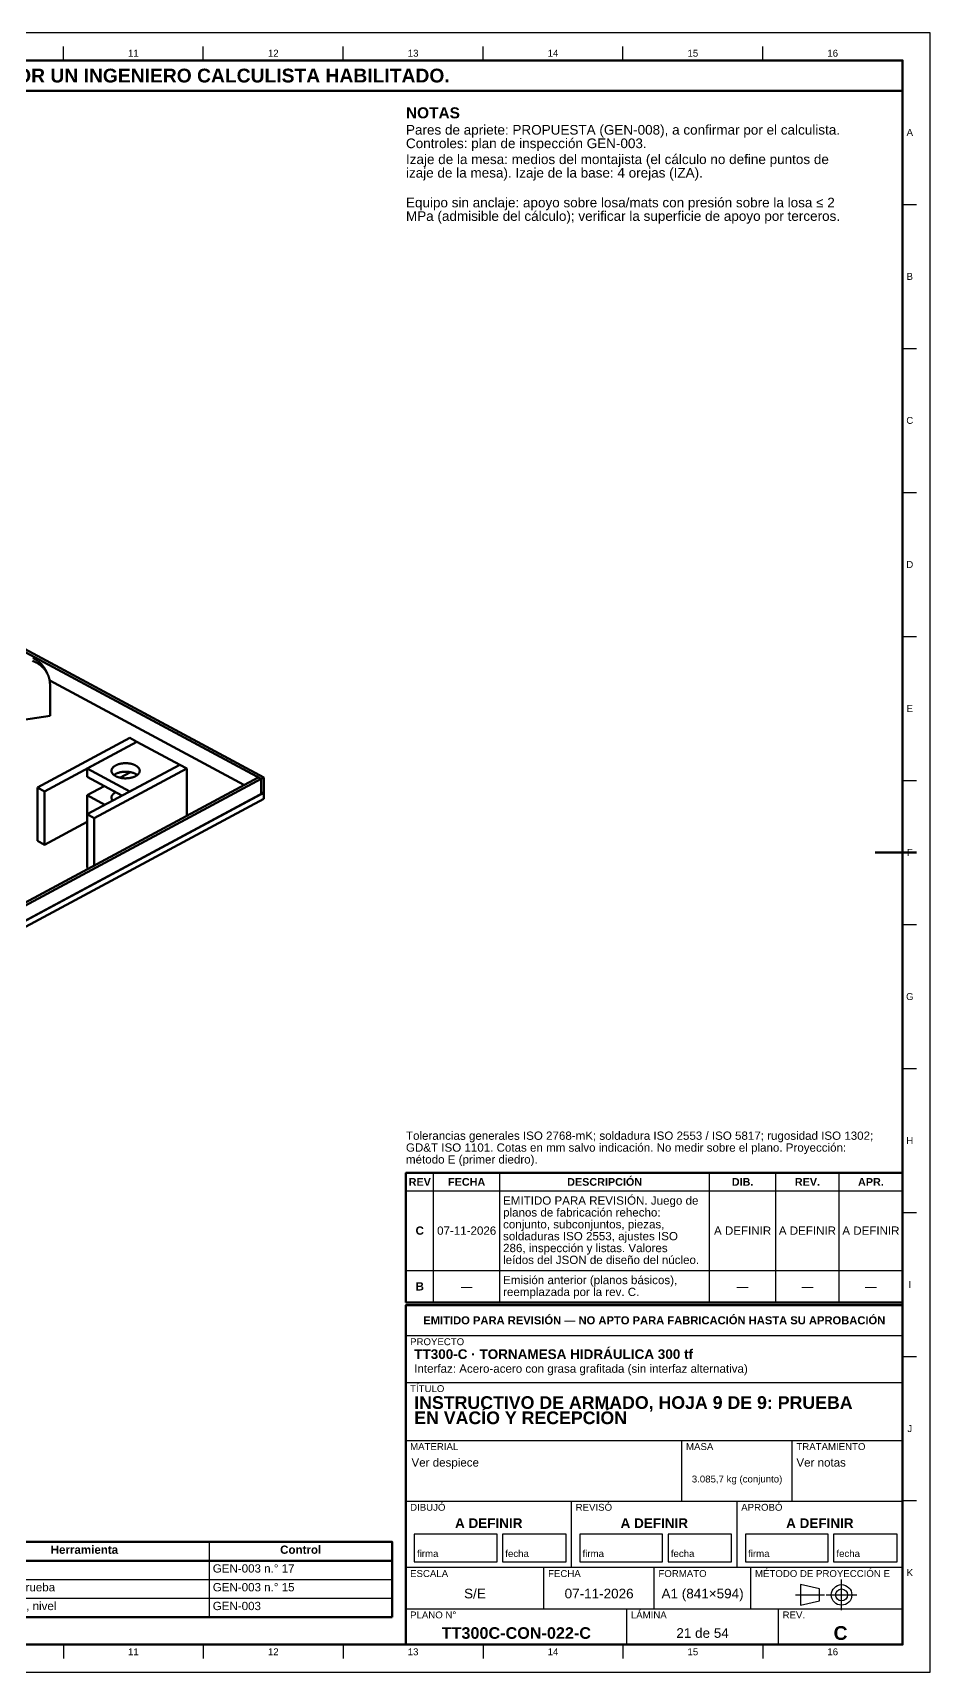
# Model space of a CAD drawing. Header units: millimetres. Extents: x 0 to 841, y 0 to 594.
# Drawn here: x 516 to 841, y 0 to 594 of the extents above; entities that cross this region are included whole.
import ezdxf
from ezdxf.enums import TextEntityAlignment as Align

# ---------------------------------------------------------------- set-up
doc = ezdxf.new("R2010")
doc.units = ezdxf.units.MM
doc.linetypes.add('EJE', pattern=[31, 20, -4, 3, -4])
for name, color, linetype, lineweight in [('EJE', 7, 'EJE', 25), ('FINA', 7, 'CONTINUOUS', 25), ('MARCO', 7, 'CONTINUOUS', 70), ('TXT', 7, 'CONTINUOUS', 25), ('VIS', 7, 'CONTINUOUS', 50)]:
    doc.layers.add(name, color=color, linetype=linetype, lineweight=lineweight)
doc.styles.add('STD', font='LiberationSans-Regular.ttf')
doc.styles.add('STDB', font='LiberationSans-Bold.ttf')

msp = doc.modelspace()

# ---------------------------------------------------------------- linework, layer by layer
at = {"layer": 'EJE'}
for p, q in [((808.88, 22.42), (808.88, 33.58)), ((792.14, 28), (802.68, 28)), ((803.3, 28), (814.46, 28))]:
    msp.add_line(p, q, dxfattribs=at)
at = {"layer": 'FINA'}
for p, q in [((526.88, 584), (526.88, 589)), ((577.56, 584), (577.56, 589)), ((628.25, 584), (628.25, 589)), ((678.94, 584), (678.94, 589)), ((729.62, 584), (729.62, 589)), ((780.31, 584), (780.31, 589)), ((831, 531.82), (836, 531.82)), ((831, 479.64), (836, 479.64)), ((831, 427.45), (836, 427.45)), ((831, 375.27), (836, 375.27)), ((831, 323.09), (836, 323.09)), ((831, 270.91), (836, 270.91)), ((831, 218.73), (836, 218.73)), ((661, 134), (661, 180.9)), ((685, 134), (685, 180.9)), ((761, 134), (761, 180.9)), ((785, 134), (785, 180.9)), ((808, 134), (808, 180.9)), ((651, 174.4), (831, 174.4)), ((831, 166.55), (836, 166.55)), ((651, 145.6), (831, 145.6)), ((651, 134), (831, 134)), ((651, 133), (831, 133)), ((651, 122), (831, 122)), ((831, 114.36), (836, 114.36)), ((651, 105), (831, 105)), ((651, 84), (831, 84)), ((751, 62), (751, 84)), ((791, 62), (791, 84)), ((651, 62), (831, 62)), ((711, 38), (711, 62)), ((771, 38), (771, 62)), ((831, 62.18), (836, 62.18)), ((579.68, 47.2), (579.68, 20)), ((25, 40.4), (646, 40.4)), ((651, 38), (831, 38)), ((701, 23), (701, 38)), ((741, 23), (741, 38)), ((776, 23), (776, 38)), ((25, 33.6), (646, 33.6)), ((25, 26.8), (646, 26.8)), ((651, 23), (831, 23)), ((731, 10), (731, 23)), ((786, 10), (786, 23)), ((526.88, 10), (526.88, 5)), ((577.56, 10), (577.56, 5)), ((628.25, 10), (628.25, 5)), ((678.94, 10), (678.94, 5)), ((729.62, 10), (729.62, 5)), ((780.31, 10), (780.31, 5))]:
    msp.add_line(p, q, dxfattribs=at)
for points in [[(0, 0), (841, 0), (841, 594), (0, 594)], [(654, 40), (684, 40), (684, 50), (654, 50)], [(686, 40), (709, 40), (709, 50), (686, 50)], [(714, 40), (744, 40), (744, 50), (714, 50)], [(746, 40), (769, 40), (769, 50), (746, 50)], [(774, 40), (804, 40), (804, 50), (774, 50)], [(806, 40), (829, 40), (829, 50), (806, 50)], [(794, 24.28), (800.82, 25.83), (800.82, 30.17), (794, 31.72)]]:
    msp.add_lwpolyline(points, close=True, dxfattribs=at)
for radius in [3.72, 2.17]:
    msp.add_circle((808.88, 28), radius, dxfattribs=at)
at = {"layer": 'MARCO'}
msp.add_line((836, 297), (821, 297), dxfattribs=at)
for points in [[(20, 10), (831, 10), (831, 584), (20, 584)], [(20, 573), (831, 573), (831, 584), (20, 584)], [(651, 134), (831, 134), (831, 180.9), (651, 180.9)], [(651, 10), (831, 10), (831, 133), (651, 133)]]:
    msp.add_lwpolyline(points, close=True, dxfattribs=at)
at = {"layer": 'VIS'}
for p in [(646, 47.2), (25, 20)]:
    msp.add_line(p, (646, 20), dxfattribs=at)
for points in [[(334.47, 465.41), (598.47, 323.67)], [(335.5, 465.97), (599.5, 324.23)], [(520.96, 361.97), (520.9, 362.07), (520.84, 362.18), (520.78, 362.28), (520.72, 362.38), (520.65, 362.49), (520.59, 362.59), (520.53, 362.69), (520.46, 362.79), (520.39, 362.89), (520.32, 362.99), (520.25, 363.08), (520.18, 363.18), (520.1, 363.27), (520.03, 363.37), (519.95, 363.46), (519.88, 363.55), (519.8, 363.64), (519.72, 363.73), (519.64, 363.82), (519.55, 363.91), (519.47, 364), (519.39, 364.08), (519.3, 364.17), (519.21, 364.25), (519.13, 364.33), (519.04, 364.41), (518.95, 364.49), (518.86, 364.57), (518.77, 364.65), (518.67, 364.73), (518.58, 364.8), (518.49, 364.88), (518.39, 364.95), (518.29, 365.02), (518.2, 365.09), (518.1, 365.16), (518, 365.23), (517.9, 365.3), (517.8, 365.36), (517.7, 365.43), (517.6, 365.49), (517.49, 365.55), (517.39, 365.61), (517.28, 365.67), (517.18, 365.73), (517.07, 365.79), (516.97, 365.85), (516.86, 365.9), (516.75, 365.95), (516.64, 366.01), (516.54, 366.06), (516.43, 366.11), (516.32, 366.16), (516.21, 366.2), (516.1, 366.25), (515.98, 366.3), (515.87, 366.34), (515.76, 366.38), (515.65, 366.42)], [(520.23, 363.32), (520.18, 363.43), (520.12, 363.53), (520.06, 363.64), (520, 363.74), (519.93, 363.84), (519.87, 363.94), (519.8, 364.04), (519.74, 364.14), (519.67, 364.24), (519.6, 364.34), (519.53, 364.44), (519.46, 364.53), (519.38, 364.63), (519.31, 364.72), (519.23, 364.82), (519.15, 364.91), (519.08, 365), (519, 365.09), (518.91, 365.18), (518.83, 365.27), (518.75, 365.35), (518.67, 365.44), (518.58, 365.52), (518.49, 365.61), (518.41, 365.69), (518.32, 365.77), (518.23, 365.85), (518.14, 365.93), (518.04, 366.01), (517.95, 366.08), (517.86, 366.16), (517.76, 366.23), (517.67, 366.31), (517.57, 366.38), (517.47, 366.45), (517.38, 366.52), (517.28, 366.59), (517.18, 366.65), (517.08, 366.72), (516.98, 366.78), (516.87, 366.85), (516.77, 366.91), (516.67, 366.97), (516.56, 367.03), (516.46, 367.09), (516.35, 367.14), (516.25, 367.2), (516.14, 367.26), (516.03, 367.31), (515.92, 367.36), (515.81, 367.41), (515.71, 367.46)], [(520.96, 361.97), (520.23, 363.32)], [(522.01, 357.64), (522.01, 357.76), (522.01, 357.88), (522, 358.01), (522, 358.13), (521.99, 358.25), (521.98, 358.37), (521.97, 358.49), (521.96, 358.61), (521.95, 358.73), (521.94, 358.85), (521.92, 358.97), (521.9, 359.09), (521.88, 359.21), (521.86, 359.33), (521.84, 359.45), (521.82, 359.57), (521.79, 359.69), (521.76, 359.81), (521.74, 359.93), (521.71, 360.05), (521.67, 360.16), (521.64, 360.28), (521.61, 360.4), (521.57, 360.51), (521.53, 360.63), (521.49, 360.74), (521.45, 360.86), (521.41, 360.97), (521.36, 361.08), (521.32, 361.2), (521.27, 361.31), (521.22, 361.42), (521.17, 361.53), (521.12, 361.64), (521.07, 361.75), (521.01, 361.86), (520.96, 361.97)], [(521.88, 359.26), (592.28, 321.46)], [(522.01, 346.57), (522.01, 357.64)], [(496.21, 342.61), (522.01, 346.57)], [(550.94, 338.51), (517.43, 320.52)], [(553.52, 337.13), (520, 319.13)], [(553.52, 337.13), (535.47, 327.44)], [(550.94, 338.51), (553.52, 337.13)], [(553.52, 337.13), (568.99, 328.82)], [(568.99, 328.82), (535.47, 310.83)], [(535.47, 324.36), (535.47, 327.44)], [(535.47, 327.44), (550.94, 319.13)], [(571.57, 327.44), (538.05, 309.44)], [(544.29, 326.61), (544.29, 326.73), (544.31, 326.85), (544.33, 326.97), (544.37, 327.08), (544.41, 327.19), (544.46, 327.3), (544.51, 327.41), (544.57, 327.51), (544.64, 327.61), (544.72, 327.71), (544.79, 327.8), (544.88, 327.88), (544.96, 327.97), (545.05, 328.05), (545.14, 328.13), (545.24, 328.2), (545.34, 328.27), (545.43, 328.34), (545.54, 328.4), (545.64, 328.46), (545.74, 328.52), (545.85, 328.58), (545.96, 328.63), (546.06, 328.69), (546.17, 328.73), (546.28, 328.78), (546.4, 328.83), (546.51, 328.87), (546.62, 328.91), (546.73, 328.95), (546.85, 328.98), (546.96, 329.02), (547.08, 329.05), (547.2, 329.08), (547.31, 329.11), (547.43, 329.14), (547.55, 329.16), (547.66, 329.19), (547.78, 329.21), (547.9, 329.23), (548.02, 329.25), (548.14, 329.26), (548.26, 329.28), (548.38, 329.29), (548.5, 329.31), (548.61, 329.32), (548.73, 329.33), (548.85, 329.33), (548.97, 329.34), (549.09, 329.34), (549.21, 329.35), (549.33, 329.35), (549.45, 329.35), (549.57, 329.35), (549.69, 329.34), (549.81, 329.34), (549.93, 329.33), (550.05, 329.33), (550.17, 329.32), (550.29, 329.31), (550.41, 329.29), (550.53, 329.28), (550.65, 329.26), (550.77, 329.25), (550.89, 329.23), (551.01, 329.21), (551.12, 329.19), (551.24, 329.16), (551.36, 329.14), (551.48, 329.11), (551.59, 329.08), (551.71, 329.05), (551.82, 329.02), (551.94, 328.98), (552.05, 328.95), (552.17, 328.91), (552.28, 328.87), (552.39, 328.83), (552.5, 328.78), (552.62, 328.73), (552.72, 328.69), (552.83, 328.63), (552.94, 328.58), (553.05, 328.52), (553.15, 328.46), (553.25, 328.4), (553.35, 328.34), (553.45, 328.27), (553.55, 328.2), (553.65, 328.13), (553.74, 328.05), (553.83, 327.97), (553.91, 327.88), (553.99, 327.8), (554.07, 327.71), (554.15, 327.61), (554.21, 327.51), (554.28, 327.41), (554.33, 327.3), (554.38, 327.19), (554.42, 327.08), (554.46, 326.97), (554.48, 326.85), (554.49, 326.73), (554.5, 326.61)], [(568.99, 328.82), (550.94, 319.13)], [(568.99, 328.82), (571.57, 327.44)], [(571.57, 310.34), (571.57, 327.44)], [(335.5, 183.59), (597.44, 324.23)], [(336.53, 183.04), (598.47, 323.67)], [(535.47, 324.36), (548.08, 317.6)], [(541.66, 321.04), (535.47, 317.72)], [(545.78, 324.67), (545.68, 324.73), (545.57, 324.79), (545.47, 324.86), (545.37, 324.92), (545.27, 325), (545.17, 325.07), (545.08, 325.15), (544.98, 325.23), (544.9, 325.31), (544.81, 325.4), (544.73, 325.49), (544.66, 325.59), (544.58, 325.69), (544.52, 325.79), (544.46, 325.9), (544.41, 326.01), (544.37, 326.13), (544.33, 326.25), (544.31, 326.36), (544.29, 326.49), (544.29, 326.61)], [(545.17, 325.07), (545.27, 325.14), (545.36, 325.21), (545.46, 325.28), (545.57, 325.35), (545.67, 325.41), (545.78, 325.47), (545.88, 325.52), (545.99, 325.58), (546.1, 325.63), (546.21, 325.67), (546.32, 325.72), (546.43, 325.77), (546.55, 325.81), (546.66, 325.85), (546.78, 325.89), (546.89, 325.92), (547.01, 325.96), (547.12, 325.99), (547.24, 326.02), (547.36, 326.05), (547.48, 326.07), (547.59, 326.1), (547.71, 326.12), (547.83, 326.14), (547.95, 326.16), (548.07, 326.18), (548.19, 326.2), (548.31, 326.21), (548.43, 326.22), (548.55, 326.24), (548.67, 326.25), (548.79, 326.25), (548.91, 326.26), (549.03, 326.27), (549.15, 326.27), (549.27, 326.27), (549.39, 326.27), (549.52, 326.27), (549.64, 326.27), (549.76, 326.27), (549.88, 326.26), (550, 326.25), (550.12, 326.25), (550.24, 326.24), (550.36, 326.22), (550.48, 326.21), (550.6, 326.2), (550.72, 326.18), (550.84, 326.16), (550.96, 326.14), (551.08, 326.12), (551.19, 326.1), (551.31, 326.07), (551.43, 326.05), (551.55, 326.02), (551.66, 325.99), (551.78, 325.96), (551.9, 325.92), (552.01, 325.89), (552.13, 325.85), (552.24, 325.81), (552.35, 325.77), (552.47, 325.72), (552.58, 325.67), (552.69, 325.63), (552.8, 325.58), (552.91, 325.52), (553.01, 325.47), (553.12, 325.41), (553.22, 325.35), (553.32, 325.28), (553.43, 325.21), (553.52, 325.14), (553.62, 325.07)], [(554.5, 326.61), (554.49, 326.49), (554.48, 326.37), (554.45, 326.25), (554.42, 326.13), (554.38, 326.02), (554.33, 325.91), (554.27, 325.8), (554.21, 325.7), (554.14, 325.6), (554.07, 325.51), (553.99, 325.41), (553.9, 325.33), (553.82, 325.24), (553.73, 325.16), (553.64, 325.08), (553.54, 325.01), (553.44, 324.94), (553.34, 324.87), (553.24, 324.81), (553.14, 324.74), (553.03, 324.68), (552.92, 324.63), (552.82, 324.57), (552.71, 324.52), (552.6, 324.47), (552.48, 324.43), (552.37, 324.38), (552.26, 324.34), (552.14, 324.3), (552.03, 324.26), (551.91, 324.23), (551.8, 324.19), (551.68, 324.16), (551.56, 324.13), (551.45, 324.1), (551.33, 324.07), (551.21, 324.05), (551.09, 324.02), (550.97, 324), (550.85, 323.98), (550.73, 323.96), (550.61, 323.95), (550.49, 323.93), (550.37, 323.92), (550.25, 323.91), (550.13, 323.9), (550.01, 323.89), (549.89, 323.88), (549.77, 323.88), (549.65, 323.87), (549.53, 323.87), (549.41, 323.87), (549.29, 323.87), (549.17, 323.87), (549.05, 323.87), (548.93, 323.88), (548.81, 323.89), (548.68, 323.89), (548.56, 323.9), (548.44, 323.92), (548.32, 323.93), (548.2, 323.94), (548.08, 323.96), (547.96, 323.98), (547.84, 324), (547.73, 324.02), (547.61, 324.04), (547.49, 324.07), (547.37, 324.09), (547.25, 324.12), (547.14, 324.15), (547.02, 324.18), (546.9, 324.22), (546.79, 324.25), (546.67, 324.29), (546.56, 324.33), (546.45, 324.37), (546.33, 324.42), (546.22, 324.46), (546.11, 324.51), (546, 324.56), (545.89, 324.61), (545.78, 324.67)], [(551.11, 326.11), (547.35, 324.1)], [(597.44, 324.23), (598.47, 323.67)], [(598.47, 323.67), (599.5, 324.23)], [(598.47, 318.14), (598.47, 323.67)], [(598.47, 318.14), (598.47, 323.67)], [(599.5, 318.69), (599.5, 324.23)], [(335.5, 176.95), (599.5, 318.69)], [(335.5, 174.74), (599.5, 316.48)], [(336.53, 177.5), (598.47, 318.14)], [(517.43, 301.2), (517.43, 320.52)], [(517.43, 320.52), (520, 319.13)], [(520, 299.82), (520, 319.13)], [(535.47, 310.83), (535.47, 317.72)], [(535.47, 317.72), (541.89, 314.27)], [(544.29, 316.89), (544.29, 317.01), (544.31, 317.13), (544.33, 317.25), (544.37, 317.37), (544.41, 317.48), (544.46, 317.6), (544.52, 317.7), (544.58, 317.81), (544.66, 317.91), (544.73, 318), (544.81, 318.1), (544.9, 318.18), (544.98, 318.27), (545.08, 318.35), (545.17, 318.43), (545.27, 318.5), (545.37, 318.57), (545.47, 318.64), (545.57, 318.71), (545.68, 318.77), (545.78, 318.83)], [(544.72, 315.79), (544.64, 315.89), (544.57, 315.99), (544.51, 316.09), (544.46, 316.19), (544.41, 316.3), (544.37, 316.42), (544.33, 316.53), (544.31, 316.65), (544.29, 316.77), (544.29, 316.89)], [(598.47, 318.14), (599.5, 318.69)], [(599.5, 316.48), (599.5, 318.69)], [(535.47, 291.51), (535.47, 310.83)], [(535.47, 310.83), (538.05, 309.44)], [(538.05, 292.34), (538.05, 309.44)], [(535.47, 308.12), (520, 299.82)], [(517.43, 301.2), (520, 299.82)], [(535.47, 291.51), (535.99, 291.23)]]:
    msp.add_lwpolyline(points, dxfattribs=at)
msp.add_lwpolyline([(25, 40.4), (646, 40.4), (646, 47.2), (25, 47.2)], close=True, dxfattribs=at)

# ---------------------------------------------------------------- texts
at = {"layer": 'TXT'}
for s, height, style, p in [('ESTOS PLANOS NO SON VÁLIDOS PARA FABRICACIÓN HASTA SU REVISIÓN Y APROBACIÓN POR UN INGENIERO CALCULISTA HABILITADO.', 5, 'STDB', (425.5, 578.5)), ('11', 2.5, 'STD', (552.22, 586.6)), ('12', 2.5, 'STD', (602.91, 586.6)), ('13', 2.5, 'STD', (653.59, 586.6)), ('14', 2.5, 'STD', (704.28, 586.6)), ('15', 2.5, 'STD', (754.97, 586.6)), ('16', 2.5, 'STD', (805.66, 586.6)), ('A', 2.5, 'STD', (833.6, 557.91)), ('B', 2.5, 'STD', (833.6, 505.73)), ('C', 2.5, 'STD', (833.6, 453.55)), ('D', 2.5, 'STD', (833.6, 401.36)), ('E', 2.5, 'STD', (833.6, 349.18)), ('F', 2.5, 'STD', (833.6, 297)), ('G', 2.5, 'STD', (833.6, 244.82)), ('H', 2.5, 'STD', (833.6, 192.64)), ('REV', 2.8, 'STDB', (656, 177.65)), ('FECHA', 2.8, 'STDB', (673, 177.65)), ('DESCRIPCIÓN', 2.8, 'STDB', (723, 177.65)), ('DIB.', 2.8, 'STDB', (773, 177.65)), ('REV.', 2.8, 'STDB', (796.5, 177.65)), ('APR.', 2.8, 'STDB', (819.5, 177.65)), ('C', 3, 'STDB', (656, 160)), ('07-11-2026', 3, 'STD', (673, 160)), ('A DEFINIR', 3, 'STD', (773, 160)), ('A DEFINIR', 3, 'STD', (796.5, 160)), ('A DEFINIR', 3, 'STD', (819.5, 160)), ('B', 3, 'STDB', (656, 139.8)), ('—', 3, 'STD', (673, 139.8)), ('—', 3, 'STD', (773, 139.8)), ('—', 3, 'STD', (796.5, 139.8)), ('—', 3, 'STD', (819.5, 139.8)), ('I', 2.5, 'STD', (833.6, 140.45)), ('EMITIDO PARA REVISIÓN — NO APTO PARA FABRICACIÓN HASTA SU APROBACIÓN', 2.9, 'STDB', (741, 127.5)), ('J', 2.5, 'STD', (833.6, 88.27)), ('3.085,7 kg (conjunto)', 2.5, 'STD', (771, 70)), ('A DEFINIR', 3.5, 'STDB', (681, 54)), ('A DEFINIR', 3.5, 'STDB', (741, 54)), ('A DEFINIR', 3.5, 'STDB', (801, 54)), ('Herramienta', 3, 'STDB', (534.46, 44.4)), ('Control', 3, 'STDB', (612.84, 44.4)), ('K', 2.5, 'STD', (833.6, 36.09)), ('S/E', 3.5, 'STD', (676, 28.5)), ('07-11-2026', 3.5, 'STD', (721, 28.5)), ('A1 (841×594)', 3.5, 'STD', (758.5, 28.5)), ('TT300C-CON-022-C', 4.2, 'STDB', (691, 14.2)), ('21 de 54', 3.5, 'STD', (758.5, 14.2)), ('C', 5, 'STDB', (808.5, 14.2)), ('11', 2.5, 'STD', (552.22, 7.4)), ('12', 2.5, 'STD', (602.91, 7.4)), ('13', 2.5, 'STD', (653.59, 7.4)), ('14', 2.5, 'STD', (704.28, 7.4)), ('15', 2.5, 'STD', (754.97, 7.4)), ('16', 2.5, 'STD', (805.66, 7.4))]:
    msp.add_text(s, height=height, dxfattribs=dict(at, style=style)).set_placement(p, align=Align.MIDDLE_CENTER)
for s, height, style, p in [('NOTAS', 4, 'STDB', (651, 567)), ('Pares de apriete: PROPUESTA (GEN-008), a confirmar por el calculista.', 3.5, 'STD', (651, 560.6)), ('Controles: plan de inspección GEN-003.', 3.5, 'STD', (651, 555.7)), ('Izaje de la mesa: medios del montajista (el cálculo no define puntos de', 3.5, 'STD', (651, 549.93)), ('izaje de la mesa). Izaje de la base: 4 orejas (IZA).', 3.5, 'STD', (651, 545.03)), ('Equipo sin anclaje: apoyo sobre losa/mats con presión sobre la losa ≤ 2', 3.5, 'STD', (651, 534.25)), ('MPa (admisible del cálculo); verificar la superficie de apoyo por terceros.', 3.5, 'STD', (651, 529.35)), ('EMITIDO PARA REVISIÓN. Juego de', 3, 'STD', (686.2, 172.4)), ('planos de fabricación rehecho:', 3, 'STD', (686.2, 168.1)), ('conjunto, subconjuntos, piezas,', 3, 'STD', (686.2, 163.8)), ('soldaduras ISO 2553, ajustes ISO', 3, 'STD', (686.2, 159.5)), ('286, inspección y listas. Valores', 3, 'STD', (686.2, 155.2)), ('leídos del JSON de diseño del núcleo.', 3, 'STD', (686.2, 150.9)), ('Emisión anterior (planos básicos),', 3, 'STD', (686.2, 143.6)), ('reemplazada por la rev. C.', 3, 'STD', (686.2, 139.3)), ('PROYECTO', 2.5, 'STD', (652.5, 121)), ('TT300-C · TORNAMESA HIDRÁULICA 300 tf', 3.5, 'STDB', (654, 117)), ('Interfaz: Acero-acero con grasa grafitada (sin interfaz alternativa)', 3, 'STD', (654, 111.5)), ('TÍTULO', 2.5, 'STD', (652.5, 104)), ('INSTRUCTIVO DE ARMADO, HOJA 9 DE 9: PRUEBA', 4.6, 'STDB', (654, 100)), ('EN VACÍO Y RECEPCIÓN', 4.6, 'STDB', (654, 94.48)), ('MATERIAL', 2.5, 'STD', (652.5, 83)), ('Ver despiece', 3, 'STD', (653, 77.5)), ('MASA', 2.5, 'STD', (752.5, 83)), ('Ver notas', 3, 'STD', (792.5, 77.5)), ('TRATAMIENTO', 2.5, 'STD', (792.5, 83)), ('DIBUJÓ', 2.5, 'STD', (652.5, 61)), ('REVISÓ', 2.5, 'STD', (712.5, 61)), ('APROBÓ', 2.5, 'STD', (772.5, 61)), ('ESCALA', 2.5, 'STD', (652.5, 37)), ('FECHA', 2.5, 'STD', (702.5, 37)), ('FORMATO', 2.5, 'STD', (742.5, 37)), ('MÉTODO DE PROYECCIÓN E', 2.5, 'STD', (777.5, 37)), ('PLANO N°', 2.5, 'STD', (652.5, 22)), ('LÁMINA', 2.5, 'STD', (732.5, 22)), ('REV.', 2.5, 'STD', (787.5, 22))]:
    msp.add_text(s, height=height, dxfattribs=dict(at, style=style)).set_placement(p, align=Align.TOP_LEFT)
at = {"layer": 'TXT', "style": 'STD'}
for s, height, p in [('Tolerancias generales ISO 2768-mK; soldadura ISO 2553 / ISO 5817; rugosidad ISO 1302;', 3, (651, 192)), ('GD&T ISO 1101. Cotas en mm salvo indicación. No medir sobre el plano. Proyección:', 3, (651, 187.7)), ('método E (primer diedro).', 3, (651, 183.4)), ('firma', 2.5, (655, 41)), ('fecha', 2.5, (687, 41)), ('firma', 2.5, (715, 41)), ('fecha', 2.5, (747, 41)), ('firma', 2.5, (775, 41)), ('fecha', 2.5, (807, 41))]:
    msp.add_text(s, height=height, dxfattribs=at).set_placement(p, align=Align.BOTTOM_LEFT)
for s, p in [('GEN-003 n.° 17', (580.98, 37.6)), ('Bomba de prueba', (490.54, 30.8)), ('GEN-003 n.° 15', (580.98, 30.8)), ('Torquímetro, nivel', (490.54, 24)), ('GEN-003', (580.98, 24))]:
    msp.add_text(s, height=3, dxfattribs=at).set_placement(p, align=Align.MIDDLE_LEFT)

doc.saveas('drawing.dxf')
